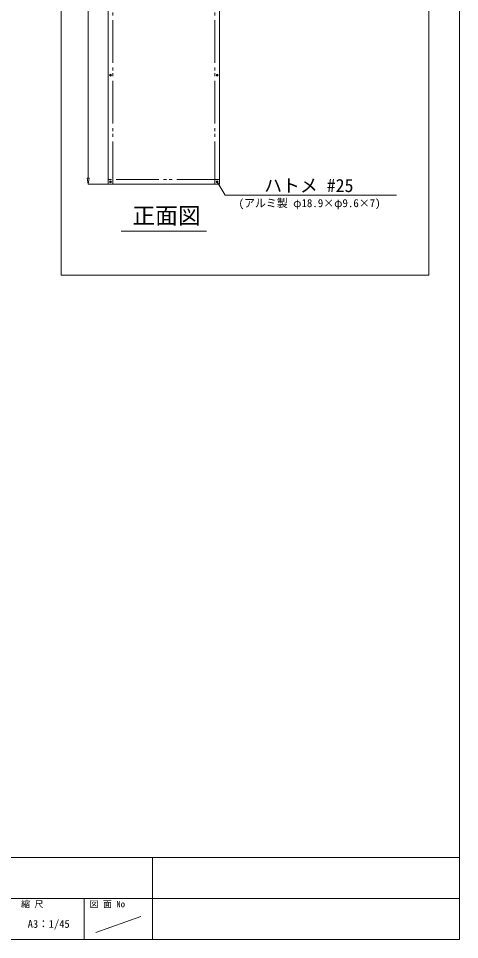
# Model space of a CAD drawing. Units: millimetres, scale not verified. Extents: x -9305 to 9305, y -6415 to 6415.
# Drawn here: x 5584 to 9305, y -6415 to 1360 of the extents above; entities that cross this region are included whole.
import ezdxf
from ezdxf.enums import TextEntityAlignment as Align

# ---------------------------------------------------------------- set-up
doc = ezdxf.new("R2010")
doc.units = ezdxf.units.MM
doc.header["$LTSCALE"] = 40
doc.linetypes.add('DOUBLE_CHAIN2', pattern=[12.8, 9, -1, 0.6, -0.6, 0.6, -1])
for name, color, linetype, lineweight in [('0-0_0', 7, 'Continuous', 9), ('0-6_TEXT', 7, 'Continuous', 9), ('0-8_図面枠', 7, 'Continuous', 9), ('0-9_寸法', 7, 'Continuous', 9)]:
    doc.layers.add(name, color=color, linetype=linetype, lineweight=lineweight)
doc.styles.add('ＭＳ ゴシック', font='')
doc.styles.get('ＭＳ ゴシック').set_extended_font_data('MS Gothic')

msp = doc.modelspace()

# ---------------------------------------------------------------- linework, layer by layer
at = {"layer": '0-0_0'}
for p, q in [((6340.32, -38.72), (6340.32, 3601.28)), ((7280.32, -38.72), (7280.32, 3601.28)), ((7280.32, -38.72), (6340.32, -38.72))]:
    msp.add_line(p, q, dxfattribs=at)
at = {"layer": '0-0_0', "linetype": 'DOUBLE_CHAIN2'}
for p, q in [((6380.32, -38.72), (6380.32, 3601.28)), ((7240.32, -38.72), (7240.32, 3601.28)), ((7280.32, 1.28), (6340.32, 1.28))]:
    msp.add_line(p, q, dxfattribs=at)
at = {"layer": '0-0_0'}
msp.add_lwpolyline([(5942.88, 4346.1), (9044.87, 4346.1), (9044.87, -805.49), (5942.88, -805.49)], close=True, dxfattribs=at)
msp.add_lwpolyline([(7260.32, -18.72), (7326.52, -130.4), (8774.01, -130.4)], dxfattribs=at)
for centre, radius in [((6360.32, 881.28), 9), ((6360.32, 881.28), 4.5), ((7260.32, 881.28), 9), ((7260.32, 881.28), 4.5), ((6360.32, -18.72), 9), ((6360.32, -18.72), 4.5), ((7260.32, -18.72), 9), ((7260.32, -18.72), 4.5)]:
    msp.add_circle(centre, radius, dxfattribs=at)
at = {"layer": '0-6_TEXT'}
msp.add_line((6449.89, -434.12), (7169.1, -434.12), dxfattribs=at)
at = {"layer": '0-8_図面枠'}
for p, q in [((-9304.61, -5721.47), (9304.61, -5721.47)), ((6715.5, -5721.47), (6715.5, -6414.98)), ((1537.28, -6068.22), (9304.61, -6068.22)), ((6137.57, -6068.22), (6137.57, -6414.98)), ((6237.42, -6356.6), (6615.65, -6219.06))]:
    msp.add_line(p, q, dxfattribs=at)
msp.add_lwpolyline([(-9304.61, -6414.98), (9304.61, -6414.98), (9304.61, 6414.98), (-9304.61, 6414.98)], dxfattribs=at)
at = {"layer": '0-9_寸法'}
for p, q in [((6172.43, 3551.28), (6172.43, 11.28)), ((6338.32, -38.72), (6171.43, -38.72))]:
    msp.add_line(p, q, dxfattribs=at)
at = {"layer": '0-9_寸法', "color": 134}
for p, q in [((6164.1, 11.28), (6172.43, -38.72)), ((6164.1, 11.28), (6180.76, 11.28)), ((6172.43, -38.72), (6180.76, 11.28))]:
    msp.add_line(p, q, dxfattribs=at)

# ---------------------------------------------------------------- texts
at = {"layer": '0-6_TEXT', "style": 'ＭＳ ゴシック'}
for s, height, p in [('ハトメ #25', 110.6, (7656.32, -138.57)), ('(アルミ製 φ18.9×φ9.6×7)', 67.57, (7440.55, -252.91)), ('正面図', 140.8, (6544.71, -416.88))]:
    msp.add_text(s, height=height, dxfattribs=at).set_placement(p, align=Align.BOTTOM_LEFT)
at = {"layer": '0-8_図面枠', "style": 'ＭＳ ゴシック'}
for s, height, p in [('縮 尺', 54.23, (5605.88, -6158.84)), ('図 面 No', 54.23, (6183.81, -6158.84)), ('A3：1/45', 65.08, (5661.74, -6335.1))]:
    msp.add_text(s, height=height, dxfattribs=at).set_placement(p, align=Align.BOTTOM_LEFT)

doc.saveas('drawing.dxf')
